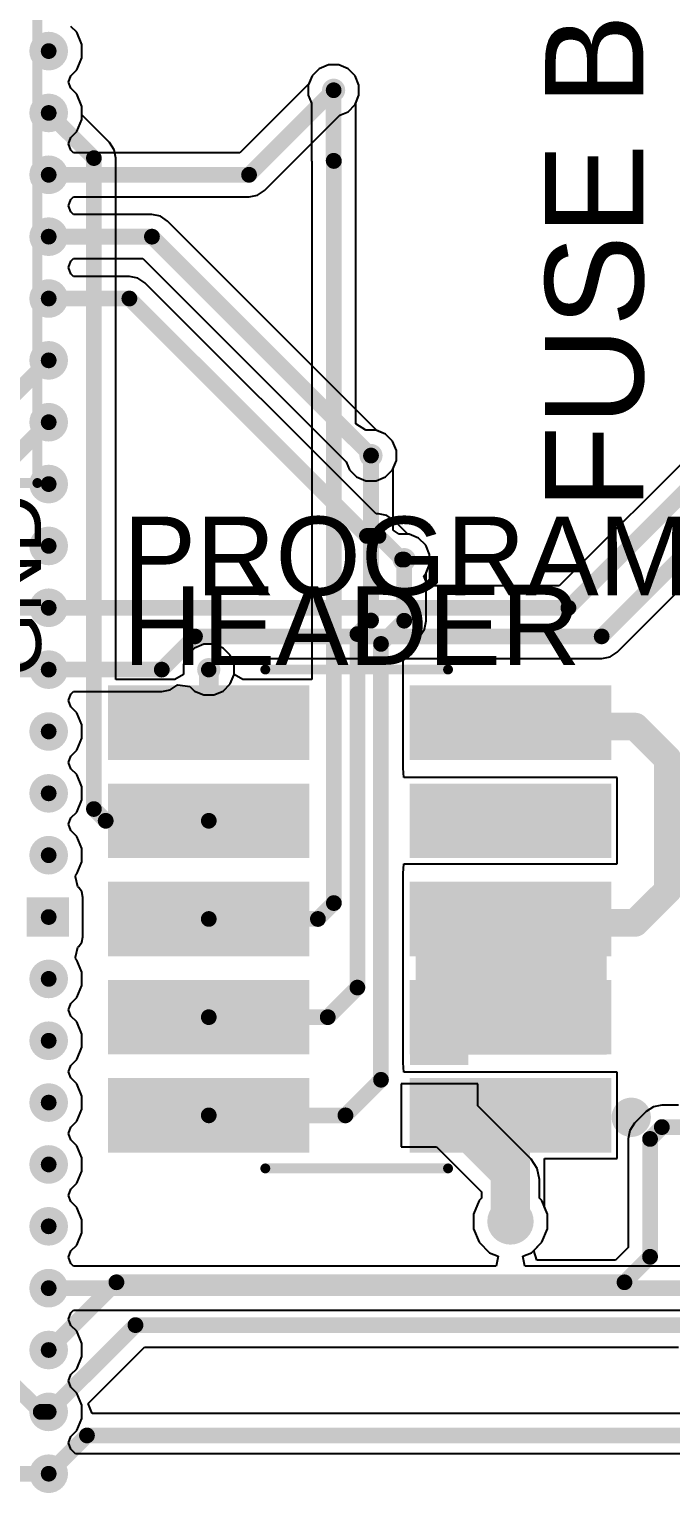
# Model space of a CAD drawing. Header units: millimetres. Extents: x -1.7 to 76.1, y -1.1 to 50.5.
# Drawn here: x 56.41 to 64.71, y 20.63 to 39.45 of the extents above; entities that cross this region are included whole.
import ezdxf

# ---------------------------------------------------------------- set-up
doc = ezdxf.new("R2010")
doc.units = ezdxf.units.MM
for name, color, linetype in [('BottomLayer', 5, 'Continuous'), ('BottomPaste', 16, 'Continuous'), ('BottomSolder', 6, 'Continuous'), ('MultiLayer', 9, 'Continuous'), ('PadHoleLayer', 156, 'Continuous'), ('TopLayer', 1, 'Continuous'), ('TopOverlay', 2, 'Continuous'), ('TopPaste', 8, 'Continuous'), ('TopSolder', 216, 'Continuous'), ('ViaHoleLayer', 16, 'Continuous')]:
    doc.layers.add(name, color=color, linetype=linetype)
doc.styles.add('Arial', font='', dxfattribs={"height": 0.2})
doc.styles.get('Arial').set_extended_font_data('Arial')

# ---------------------------------------------------------------- blocks, each defined once
blk = doc.blocks.new('C___0402_B_51')
at = {"layer": 'BottomLayer'}
for points in [[(-0.241, 0.318), (-0.241, -0.318), (-0.699, -0.318), (-0.699, 0.318)], [(0.699, 0.318), (0.699, -0.318), (0.241, -0.318), (0.241, 0.318)]]:
    blk.add_hatch(color=5, dxfattribs=at).paths.add_polyline_path(points)
at = {"layer": 'BottomPaste'}
for points in [[(-0.241, 0.318), (-0.241, -0.318), (-0.699, -0.318), (-0.699, 0.318)], [(0.699, 0.318), (0.699, -0.318), (0.241, -0.318), (0.241, 0.318)]]:
    blk.add_hatch(color=16, dxfattribs=at).paths.add_polyline_path(points)
at = {"layer": 'BottomSolder'}
for points in [[(-0.181, 0.377), (-0.181, -0.377), (-0.758, -0.377), (-0.758, 0.377)], [(0.758, 0.377), (0.758, -0.377), (0.181, -0.377), (0.181, 0.377)]]:
    blk.add_hatch(color=6, dxfattribs=at).paths.add_polyline_path(points)
blk = doc.blocks.new('20021121_00010C4LF__118')
at = {"layer": 'TopLayer'}
for points in [[(-2.92, 3.15), (-2.16, 3.15), (-2.16, 0.75), (-2.92, 0.75)], [(-1.65, 3.15), (-0.89, 3.15), (-0.89, 0.75), (-1.65, 0.75)], [(-0.38, 3.15), (0.38, 3.15), (0.38, 0.75), (-0.38, 0.75)], [(0.89, 3.15), (1.65, 3.15), (1.65, 0.75), (0.89, 0.75)], [(2.16, 3.15), (2.92, 3.15), (2.92, 0.75), (2.16, 0.75)], [(-2.92, -0.75), (-2.16, -0.75), (-2.16, -3.15), (-2.92, -3.15)], [(-1.65, -0.75), (-0.89, -0.75), (-0.89, -3.15), (-1.65, -3.15)], [(-0.38, -0.75), (0.38, -0.75), (0.38, -3.15), (-0.38, -3.15)], [(0.89, -0.75), (1.65, -0.75), (1.65, -3.15), (0.89, -3.15)], [(2.16, -0.75), (2.92, -0.75), (2.92, -3.15), (2.16, -3.15)]]:
    blk.add_hatch(color=1, dxfattribs=at).paths.add_polyline_path(points)
at = {"layer": 'TopPaste'}
for points in [[(-2.92, 3.15), (-2.16, 3.15), (-2.16, 0.75), (-2.92, 0.75)], [(-1.65, 3.15), (-0.89, 3.15), (-0.89, 0.75), (-1.65, 0.75)], [(-0.38, 3.15), (0.38, 3.15), (0.38, 0.75), (-0.38, 0.75)], [(0.89, 3.15), (1.65, 3.15), (1.65, 0.75), (0.89, 0.75)], [(2.16, 3.15), (2.92, 3.15), (2.92, 0.75), (2.16, 0.75)], [(-2.92, -0.75), (-2.16, -0.75), (-2.16, -3.15), (-2.92, -3.15)], [(-1.65, -0.75), (-0.89, -0.75), (-0.89, -3.15), (-1.65, -3.15)], [(-0.38, -0.75), (0.38, -0.75), (0.38, -3.15), (-0.38, -3.15)], [(0.89, -0.75), (1.65, -0.75), (1.65, -3.15), (0.89, -3.15)], [(2.16, -0.75), (2.92, -0.75), (2.92, -3.15), (2.16, -3.15)]]:
    blk.add_hatch(color=8, dxfattribs=at).paths.add_polyline_path(points)
at = {"layer": 'TopSolder'}
for points in [[(-3.022, 3.252), (-2.058, 3.252), (-2.058, 0.648), (-3.022, 0.648)], [(-1.752, 3.252), (-0.788, 3.252), (-0.788, 0.648), (-1.752, 0.648)], [(-0.482, 3.252), (0.482, 3.252), (0.482, 0.648), (-0.482, 0.648)], [(0.788, 3.252), (1.752, 3.252), (1.752, 0.648), (0.788, 0.648)], [(2.058, 3.252), (3.022, 3.252), (3.022, 0.648), (2.058, 0.648)], [(-3.022, -0.648), (-2.058, -0.648), (-2.058, -3.252), (-3.022, -3.252)], [(-1.752, -0.648), (-0.788, -0.648), (-0.788, -3.252), (-1.752, -3.252)], [(-0.482, -0.648), (0.482, -0.648), (0.482, -3.252), (-0.482, -3.252)], [(0.788, -0.648), (1.752, -0.648), (1.752, -3.252), (0.788, -3.252)], [(2.058, -0.648), (3.022, -0.648), (3.022, -3.252), (2.058, -3.252)]]:
    blk.add_hatch(color=216, dxfattribs=at).paths.add_polyline_path(points)
at = {"layer": 'TopOverlay', "const_width": 0.127}
for points in [[(-3.226, 1.219), (-3.226, -1.143)], [(3.226, 1.219), (3.226, -1.143)]]:
    blk.add_lwpolyline(points, dxfattribs=at)
at = {"layer": 'TopOverlay'}
for points, const_width in [([(-3.258, 1.219, 1), (-3.194, 1.219, 1)], 0.0635), ([(3.194, 1.219, 1), (3.258, 1.219, 1)], 0.0635), ([(-3.258, -1.143, 1), (-3.194, -1.143, 1)], 0.0635), ([(3.194, -1.143, 1), (3.258, -1.143, 1)], 0.0635), ([(-2.438, -3.511, 1), (-2.692, -3.511, 1)], 0.254), ([(-2.756, -3.511, 1), (-2.629, -3.511, 1)], 0.127), ([(-2.502, -3.511, 1), (-2.375, -3.511, 1)], 0.127)]:
    blk.add_lwpolyline(points, format="xyb", close=True, dxfattribs=dict(at, const_width=const_width))
blk = doc.blocks.new('HDR_2_5TH_______________1_27___P_____121')
at = {"layer": 'BottomLayer'}
blk.add_hatch(color=5, dxfattribs=at).paths.add_polyline_path([(-3.04, 1.135), (-2.04, 1.135), (-2.04, 0.135), (-3.04, 0.135)])
h = blk.add_hatch(color=5, dxfattribs=at)
edge = h.paths.add_edge_path()
edge.add_arc((-1.27, 0.635), 0.5, 0, 360)
h = blk.add_hatch(color=5, dxfattribs=at)
edge = h.paths.add_edge_path()
edge.add_arc((0, 0.635), 0.5, 0, 360)
h = blk.add_hatch(color=5, dxfattribs=at)
edge = h.paths.add_edge_path()
edge.add_arc((1.27, 0.635), 0.5, 0, 360)
h = blk.add_hatch(color=5, dxfattribs=at)
edge = h.paths.add_edge_path()
edge.add_arc((2.54, 0.635), 0.5, 0, 360)
h = blk.add_hatch(color=5, dxfattribs=at)
edge = h.paths.add_edge_path()
edge.add_arc((-2.54, -0.635), 0.5, 0, 360)
h = blk.add_hatch(color=5, dxfattribs=at)
edge = h.paths.add_edge_path()
edge.add_arc((-1.27, -0.635), 0.5, 0, 360)
h = blk.add_hatch(color=5, dxfattribs=at)
edge = h.paths.add_edge_path()
edge.add_arc((0, -0.635), 0.5, 0, 360)
h = blk.add_hatch(color=5, dxfattribs=at)
edge = h.paths.add_edge_path()
edge.add_arc((1.27, -0.635), 0.5, 0, 360)
h = blk.add_hatch(color=5, dxfattribs=at)
edge = h.paths.add_edge_path()
edge.add_arc((2.54, -0.635), 0.5, 0, 360)
at = {"layer": 'BottomSolder'}
blk.add_hatch(color=6, dxfattribs=at).paths.add_polyline_path([(-3.09, 1.185), (-1.99, 1.185), (-1.99, 0.085), (-3.09, 0.085)])
h = blk.add_hatch(color=6, dxfattribs=at)
edge = h.paths.add_edge_path()
edge.add_arc((-1.27, 0.635), 0.55, 0, 360)
h = blk.add_hatch(color=6, dxfattribs=at)
edge = h.paths.add_edge_path()
edge.add_arc((0, 0.635), 0.55, 0, 360)
h = blk.add_hatch(color=6, dxfattribs=at)
edge = h.paths.add_edge_path()
edge.add_arc((1.27, 0.635), 0.55, 0, 360)
h = blk.add_hatch(color=6, dxfattribs=at)
edge = h.paths.add_edge_path()
edge.add_arc((2.54, 0.635), 0.55, 0, 360)
h = blk.add_hatch(color=6, dxfattribs=at)
edge = h.paths.add_edge_path()
edge.add_arc((-2.54, -0.635), 0.55, 0, 360)
h = blk.add_hatch(color=6, dxfattribs=at)
edge = h.paths.add_edge_path()
edge.add_arc((-1.27, -0.635), 0.55, 0, 360)
h = blk.add_hatch(color=6, dxfattribs=at)
edge = h.paths.add_edge_path()
edge.add_arc((0, -0.635), 0.55, 0, 360)
h = blk.add_hatch(color=6, dxfattribs=at)
edge = h.paths.add_edge_path()
edge.add_arc((1.27, -0.635), 0.55, 0, 360)
h = blk.add_hatch(color=6, dxfattribs=at)
edge = h.paths.add_edge_path()
edge.add_arc((2.54, -0.635), 0.55, 0, 360)
at = {"layer": 'MultiLayer'}
blk.add_hatch(color=9, dxfattribs=at).paths.add_polyline_path([(-3.04, 1.135), (-2.04, 1.135), (-2.04, 0.135), (-3.04, 0.135)])
h = blk.add_hatch(color=9, dxfattribs=at)
edge = h.paths.add_edge_path()
edge.add_arc((-1.27, 0.635), 0.5, 0, 360)
h = blk.add_hatch(color=9, dxfattribs=at)
edge = h.paths.add_edge_path()
edge.add_arc((0, 0.635), 0.5, 0, 360)
h = blk.add_hatch(color=9, dxfattribs=at)
edge = h.paths.add_edge_path()
edge.add_arc((1.27, 0.635), 0.5, 0, 360)
h = blk.add_hatch(color=9, dxfattribs=at)
edge = h.paths.add_edge_path()
edge.add_arc((2.54, 0.635), 0.5, 0, 360)
h = blk.add_hatch(color=9, dxfattribs=at)
edge = h.paths.add_edge_path()
edge.add_arc((-2.54, -0.635), 0.5, 0, 360)
h = blk.add_hatch(color=9, dxfattribs=at)
edge = h.paths.add_edge_path()
edge.add_arc((-1.27, -0.635), 0.5, 0, 360)
h = blk.add_hatch(color=9, dxfattribs=at)
edge = h.paths.add_edge_path()
edge.add_arc((0, -0.635), 0.5, 0, 360)
h = blk.add_hatch(color=9, dxfattribs=at)
edge = h.paths.add_edge_path()
edge.add_arc((1.27, -0.635), 0.5, 0, 360)
h = blk.add_hatch(color=9, dxfattribs=at)
edge = h.paths.add_edge_path()
edge.add_arc((2.54, -0.635), 0.5, 0, 360)
at = {"layer": 'PadHoleLayer'}
h = blk.add_hatch(color=156, dxfattribs=at)
edge = h.paths.add_edge_path()
edge.add_arc((-2.54, 0.635), 0.325, 0, 360)
h = blk.add_hatch(color=156, dxfattribs=at)
edge = h.paths.add_edge_path()
edge.add_arc((-1.27, 0.635), 0.325, 0, 360)
h = blk.add_hatch(color=156, dxfattribs=at)
edge = h.paths.add_edge_path()
edge.add_arc((0, 0.635), 0.325, 0, 360)
h = blk.add_hatch(color=156, dxfattribs=at)
edge = h.paths.add_edge_path()
edge.add_arc((1.27, 0.635), 0.325, 0, 360)
h = blk.add_hatch(color=156, dxfattribs=at)
edge = h.paths.add_edge_path()
edge.add_arc((2.54, 0.635), 0.325, 0, 360)
h = blk.add_hatch(color=156, dxfattribs=at)
edge = h.paths.add_edge_path()
edge.add_arc((-2.54, -0.635), 0.325, 0, 360)
h = blk.add_hatch(color=156, dxfattribs=at)
edge = h.paths.add_edge_path()
edge.add_arc((-1.27, -0.635), 0.325, 0, 360)
h = blk.add_hatch(color=156, dxfattribs=at)
edge = h.paths.add_edge_path()
edge.add_arc((0, -0.635), 0.325, 0, 360)
h = blk.add_hatch(color=156, dxfattribs=at)
edge = h.paths.add_edge_path()
edge.add_arc((1.27, -0.635), 0.325, 0, 360)
h = blk.add_hatch(color=156, dxfattribs=at)
edge = h.paths.add_edge_path()
edge.add_arc((2.54, -0.635), 0.325, 0, 360)
at = {"layer": 'TopLayer'}
blk.add_hatch(color=1, dxfattribs=at).paths.add_polyline_path([(-3.04, 1.135), (-2.04, 1.135), (-2.04, 0.135), (-3.04, 0.135)])
h = blk.add_hatch(color=1, dxfattribs=at)
edge = h.paths.add_edge_path()
edge.add_arc((-1.27, 0.635), 0.5, 0, 360)
h = blk.add_hatch(color=1, dxfattribs=at)
edge = h.paths.add_edge_path()
edge.add_arc((0, 0.635), 0.5, 0, 360)
h = blk.add_hatch(color=1, dxfattribs=at)
edge = h.paths.add_edge_path()
edge.add_arc((1.27, 0.635), 0.5, 0, 360)
h = blk.add_hatch(color=1, dxfattribs=at)
edge = h.paths.add_edge_path()
edge.add_arc((2.54, 0.635), 0.5, 0, 360)
h = blk.add_hatch(color=1, dxfattribs=at)
edge = h.paths.add_edge_path()
edge.add_arc((-2.54, -0.635), 0.5, 0, 360)
h = blk.add_hatch(color=1, dxfattribs=at)
edge = h.paths.add_edge_path()
edge.add_arc((-1.27, -0.635), 0.5, 0, 360)
h = blk.add_hatch(color=1, dxfattribs=at)
edge = h.paths.add_edge_path()
edge.add_arc((0, -0.635), 0.5, 0, 360)
h = blk.add_hatch(color=1, dxfattribs=at)
edge = h.paths.add_edge_path()
edge.add_arc((1.27, -0.635), 0.5, 0, 360)
h = blk.add_hatch(color=1, dxfattribs=at)
edge = h.paths.add_edge_path()
edge.add_arc((2.54, -0.635), 0.5, 0, 360)
at = {"layer": 'TopSolder'}
blk.add_hatch(color=216, dxfattribs=at).paths.add_polyline_path([(-3.09, 1.185), (-1.99, 1.185), (-1.99, 0.085), (-3.09, 0.085)])
h = blk.add_hatch(color=216, dxfattribs=at)
edge = h.paths.add_edge_path()
edge.add_arc((-1.27, 0.635), 0.55, 0, 360)
h = blk.add_hatch(color=216, dxfattribs=at)
edge = h.paths.add_edge_path()
edge.add_arc((0, 0.635), 0.55, 0, 360)
h = blk.add_hatch(color=216, dxfattribs=at)
edge = h.paths.add_edge_path()
edge.add_arc((1.27, 0.635), 0.55, 0, 360)
h = blk.add_hatch(color=216, dxfattribs=at)
edge = h.paths.add_edge_path()
edge.add_arc((2.54, 0.635), 0.55, 0, 360)
h = blk.add_hatch(color=216, dxfattribs=at)
edge = h.paths.add_edge_path()
edge.add_arc((-2.54, -0.635), 0.55, 0, 360)
h = blk.add_hatch(color=216, dxfattribs=at)
edge = h.paths.add_edge_path()
edge.add_arc((-1.27, -0.635), 0.55, 0, 360)
h = blk.add_hatch(color=216, dxfattribs=at)
edge = h.paths.add_edge_path()
edge.add_arc((0, -0.635), 0.55, 0, 360)
h = blk.add_hatch(color=216, dxfattribs=at)
edge = h.paths.add_edge_path()
edge.add_arc((1.27, -0.635), 0.55, 0, 360)
h = blk.add_hatch(color=216, dxfattribs=at)
edge = h.paths.add_edge_path()
edge.add_arc((2.54, -0.635), 0.55, 0, 360)
at = {"layer": 'TopOverlay', "const_width": 0.0635}
for points in [[(-2.572, -1.27, 1), (-2.508, -1.27, 1)], [(-1.302, -1.27, 1), (-1.238, -1.27, 1)], [(-0.032, -1.27, 1), (0.032, -1.27, 1)], [(1.238, -1.27, 1), (1.302, -1.27, 1)], [(2.508, -1.27, 1), (2.572, -1.27, 1)], [(-3.207, -2.065, 1), (-3.143, -2.065, 1)], [(-3.207, -2.065, 1), (-3.143, -2.065, 1)], [(-2.572, -2.065, 1), (-2.508, -2.065, 1)], [(-1.302, -2.065, 1), (-1.238, -2.065, 1)], [(-0.032, -2.065, 1), (0.032, -2.065, 1)], [(1.238, -2.065, 1), (1.302, -2.065, 1)], [(2.508, -2.065, 1), (2.572, -2.065, 1)], [(3.143, -2.065, 1), (3.207, -2.065, 1)], [(3.143, -2.065, 1), (3.207, -2.065, 1)], [(-3.207, -4.065, 1), (-3.143, -4.065, 1)], [(-3.207, -4.065, 1), (-3.143, -4.065, 1)], [(3.143, -4.065, 1), (3.207, -4.065, 1)], [(3.143, -4.065, 1), (3.207, -4.065, 1)]]:
    blk.add_lwpolyline(points, format="xyb", close=True, dxfattribs=at)
at = {"layer": 'TopOverlay', "const_width": 0.127}
for points in [[(-2.54, -1.27), (-2.54, -2.065)], [(-1.27, -1.27), (-1.27, -2.065)], [(0, -1.27), (0, -2.065)], [(1.27, -1.27), (1.27, -2.065)], [(2.54, -1.27), (2.54, -2.065)], [(-3.175, -2.065), (-3.175, -4.065)], [(-3.175, -2.065), (3.175, -2.065)], [(3.175, -2.065), (3.175, -4.065)], [(-3.175, -4.065), (3.175, -4.065)]]:
    blk.add_lwpolyline(points, dxfattribs=at)

msp = doc.modelspace()

# ---------------------------------------------------------------- hatches: boundary and pattern name
at = {"layer": 'BottomLayer'}
h = msp.add_hatch(color=5, dxfattribs=at)
edge = h.paths.add_edge_path()
edge.add_arc((60.35, 38.659), 0.15, 0, 360)
h = msp.add_hatch(color=5, dxfattribs=at)
edge = h.paths.add_edge_path()
edge.add_arc((60.833, 33.934), 0.15, 0, 360)
h = msp.add_hatch(color=5, dxfattribs=at)
edge = h.paths.add_edge_path()
edge.add_arc((61.262, 32.588), 0.15, 0, 360)
h = msp.add_hatch(color=5, dxfattribs=at)
edge = h.paths.add_edge_path()
edge.add_arc((58.736, 31.165), 0.15, 0, 360)
msp.add_hatch(color=5, dxfattribs=at).paths.add_polyline_path([(56.381, 27.711), (56.929, 27.711), (56.929, 28.219), (56.381, 28.219)])
h = msp.add_hatch(color=5, dxfattribs=at)
edge = h.paths.add_edge_path()
edge.add_arc((61.722, 27.076), 0.3, 0, 360)
h = msp.add_hatch(color=5, dxfattribs=at)
edge = h.paths.add_edge_path()
edge.add_arc((62.636, 24.028), 0.3, 0, 360)
at = {"layer": 'BottomSolder'}
h = msp.add_hatch(color=6, dxfattribs=at)
edge = h.paths.add_edge_path()
edge.add_arc((56.667, 39.165), 0.102, 0, 360)
h = msp.add_hatch(color=6, dxfattribs=at)
edge = h.paths.add_edge_path()
edge.add_arc((56.667, 38.365), 0.102, 0, 360)
h = msp.add_hatch(color=6, dxfattribs=at)
edge = h.paths.add_edge_path()
edge.add_arc((56.667, 37.565), 0.102, 0, 360)
h = msp.add_hatch(color=6, dxfattribs=at)
edge = h.paths.add_edge_path()
edge.add_arc((56.667, 36.765), 0.102, 0, 360)
h = msp.add_hatch(color=6, dxfattribs=at)
edge = h.paths.add_edge_path()
edge.add_arc((56.667, 35.965), 0.102, 0, 360)
h = msp.add_hatch(color=6, dxfattribs=at)
edge = h.paths.add_edge_path()
edge.add_arc((56.667, 35.165), 0.102, 0, 360)
h = msp.add_hatch(color=6, dxfattribs=at)
edge = h.paths.add_edge_path()
edge.add_arc((56.667, 34.365), 0.102, 0, 360)
h = msp.add_hatch(color=6, dxfattribs=at)
edge = h.paths.add_edge_path()
edge.add_arc((56.667, 33.565), 0.102, 0, 360)
h = msp.add_hatch(color=6, dxfattribs=at)
edge = h.paths.add_edge_path()
edge.add_arc((56.667, 32.765), 0.102, 0, 360)
h = msp.add_hatch(color=6, dxfattribs=at)
edge = h.paths.add_edge_path()
edge.add_arc((56.667, 31.965), 0.102, 0, 360)
h = msp.add_hatch(color=6, dxfattribs=at)
edge = h.paths.add_edge_path()
edge.add_arc((56.667, 31.165), 0.102, 0, 360)
h = msp.add_hatch(color=6, dxfattribs=at)
edge = h.paths.add_edge_path()
edge.add_arc((56.667, 30.365), 0.102, 0, 360)
h = msp.add_hatch(color=6, dxfattribs=at)
edge = h.paths.add_edge_path()
edge.add_arc((56.667, 29.565), 0.102, 0, 360)
h = msp.add_hatch(color=6, dxfattribs=at)
edge = h.paths.add_edge_path()
edge.add_arc((56.667, 28.765), 0.102, 0, 360)
h = msp.add_hatch(color=6, dxfattribs=at)
edge = h.paths.add_edge_path()
edge.add_arc((56.667, 27.965), 0.102, 0, 360)
h = msp.add_hatch(color=6, dxfattribs=at)
edge = h.paths.add_edge_path()
edge.add_arc((56.667, 27.165), 0.102, 0, 360)
h = msp.add_hatch(color=6, dxfattribs=at)
edge = h.paths.add_edge_path()
edge.add_arc((56.667, 26.365), 0.102, 0, 360)
h = msp.add_hatch(color=6, dxfattribs=at)
edge = h.paths.add_edge_path()
edge.add_arc((56.667, 25.565), 0.102, 0, 360)
h = msp.add_hatch(color=6, dxfattribs=at)
edge = h.paths.add_edge_path()
edge.add_arc((56.667, 24.765), 0.102, 0, 360)
h = msp.add_hatch(color=6, dxfattribs=at)
edge = h.paths.add_edge_path()
edge.add_arc((56.667, 23.965), 0.102, 0, 360)
h = msp.add_hatch(color=6, dxfattribs=at)
edge = h.paths.add_edge_path()
edge.add_arc((56.667, 23.165), 0.102, 0, 360)
h = msp.add_hatch(color=6, dxfattribs=at)
edge = h.paths.add_edge_path()
edge.add_arc((56.667, 22.365), 0.102, 0, 360)
h = msp.add_hatch(color=6, dxfattribs=at)
edge = h.paths.add_edge_path()
edge.add_arc((56.667, 21.565), 0.102, 0, 360)
h = msp.add_hatch(color=6, dxfattribs=at)
edge = h.paths.add_edge_path()
edge.add_arc((56.667, 20.765), 0.102, 0, 360)
at = {"layer": 'PadHoleLayer'}
h = msp.add_hatch(color=156, dxfattribs=at)
edge = h.paths.add_edge_path()
edge.add_arc((56.667, 39.165), 0.25, 0, 360)
h = msp.add_hatch(color=156, dxfattribs=at)
edge = h.paths.add_edge_path()
edge.add_arc((56.667, 38.365), 0.25, 0, 360)
h = msp.add_hatch(color=156, dxfattribs=at)
edge = h.paths.add_edge_path()
edge.add_arc((56.667, 37.565), 0.25, 0, 360)
h = msp.add_hatch(color=156, dxfattribs=at)
edge = h.paths.add_edge_path()
edge.add_arc((56.667, 36.765), 0.25, 0, 360)
h = msp.add_hatch(color=156, dxfattribs=at)
edge = h.paths.add_edge_path()
edge.add_arc((56.667, 35.965), 0.25, 0, 360)
h = msp.add_hatch(color=156, dxfattribs=at)
edge = h.paths.add_edge_path()
edge.add_arc((56.667, 35.165), 0.25, 0, 360)
h = msp.add_hatch(color=156, dxfattribs=at)
edge = h.paths.add_edge_path()
edge.add_arc((56.667, 34.365), 0.25, 0, 360)
h = msp.add_hatch(color=156, dxfattribs=at)
edge = h.paths.add_edge_path()
edge.add_arc((56.667, 33.565), 0.25, 0, 360)
h = msp.add_hatch(color=156, dxfattribs=at)
edge = h.paths.add_edge_path()
edge.add_arc((56.667, 32.765), 0.25, 0, 360)
h = msp.add_hatch(color=156, dxfattribs=at)
edge = h.paths.add_edge_path()
edge.add_arc((56.667, 31.965), 0.25, 0, 360)
h = msp.add_hatch(color=156, dxfattribs=at)
edge = h.paths.add_edge_path()
edge.add_arc((56.667, 31.165), 0.25, 0, 360)
h = msp.add_hatch(color=156, dxfattribs=at)
edge = h.paths.add_edge_path()
edge.add_arc((56.667, 30.365), 0.25, 0, 360)
h = msp.add_hatch(color=156, dxfattribs=at)
edge = h.paths.add_edge_path()
edge.add_arc((56.667, 29.565), 0.25, 0, 360)
h = msp.add_hatch(color=156, dxfattribs=at)
edge = h.paths.add_edge_path()
edge.add_arc((56.667, 28.765), 0.25, 0, 360)
h = msp.add_hatch(color=156, dxfattribs=at)
edge = h.paths.add_edge_path()
edge.add_arc((56.667, 27.965), 0.25, 0, 360)
h = msp.add_hatch(color=156, dxfattribs=at)
edge = h.paths.add_edge_path()
edge.add_arc((56.667, 27.165), 0.25, 0, 360)
h = msp.add_hatch(color=156, dxfattribs=at)
edge = h.paths.add_edge_path()
edge.add_arc((56.667, 26.365), 0.25, 0, 360)
h = msp.add_hatch(color=156, dxfattribs=at)
edge = h.paths.add_edge_path()
edge.add_arc((56.667, 25.565), 0.25, 0, 360)
h = msp.add_hatch(color=156, dxfattribs=at)
edge = h.paths.add_edge_path()
edge.add_arc((56.667, 24.765), 0.25, 0, 360)
h = msp.add_hatch(color=156, dxfattribs=at)
edge = h.paths.add_edge_path()
edge.add_arc((56.667, 23.965), 0.25, 0, 360)
h = msp.add_hatch(color=156, dxfattribs=at)
edge = h.paths.add_edge_path()
edge.add_arc((56.667, 23.165), 0.25, 0, 360)
h = msp.add_hatch(color=156, dxfattribs=at)
edge = h.paths.add_edge_path()
edge.add_arc((56.667, 22.365), 0.25, 0, 360)
h = msp.add_hatch(color=156, dxfattribs=at)
edge = h.paths.add_edge_path()
edge.add_arc((56.667, 21.565), 0.25, 0, 360)
h = msp.add_hatch(color=156, dxfattribs=at)
edge = h.paths.add_edge_path()
edge.add_arc((56.667, 20.765), 0.25, 0, 360)
at = {"layer": 'TopLayer'}
h = msp.add_hatch(color=1, dxfattribs=at)
edge = h.paths.add_edge_path()
edge.add_arc((60.35, 38.659), 0.15, 0, 360)
h = msp.add_hatch(color=1, dxfattribs=at)
edge = h.paths.add_edge_path()
edge.add_arc((60.833, 33.934), 0.15, 0, 360)
h = msp.add_hatch(color=1, dxfattribs=at)
edge = h.paths.add_edge_path()
edge.add_arc((61.262, 32.588), 0.15, 0, 360)
h = msp.add_hatch(color=1, dxfattribs=at)
edge = h.paths.add_edge_path()
edge.add_arc((58.736, 31.165), 0.15, 0, 360)
msp.add_hatch(color=1, dxfattribs=at).paths.add_polyline_path([(61.409, 26.187), (63.881, 26.187), (63.881, 28.346), (61.409, 28.346)])
h = msp.add_hatch(color=1, dxfattribs=at)
edge = h.paths.add_edge_path()
edge.add_arc((61.722, 27.076), 0.3, 0, 360)
h = msp.add_hatch(color=1, dxfattribs=at)
edge = h.paths.add_edge_path()
edge.add_arc((62.636, 24.028), 0.3, 0, 360)
at = {"layer": 'TopSolder'}
h = msp.add_hatch(color=216, dxfattribs=at)
edge = h.paths.add_edge_path()
edge.add_arc((56.667, 39.165), 0.102, 0, 360)
h = msp.add_hatch(color=216, dxfattribs=at)
edge = h.paths.add_edge_path()
edge.add_arc((56.667, 38.365), 0.102, 0, 360)
h = msp.add_hatch(color=216, dxfattribs=at)
edge = h.paths.add_edge_path()
edge.add_arc((56.667, 37.565), 0.102, 0, 360)
h = msp.add_hatch(color=216, dxfattribs=at)
edge = h.paths.add_edge_path()
edge.add_arc((56.667, 36.765), 0.102, 0, 360)
h = msp.add_hatch(color=216, dxfattribs=at)
edge = h.paths.add_edge_path()
edge.add_arc((56.667, 35.965), 0.102, 0, 360)
h = msp.add_hatch(color=216, dxfattribs=at)
edge = h.paths.add_edge_path()
edge.add_arc((56.667, 35.165), 0.102, 0, 360)
h = msp.add_hatch(color=216, dxfattribs=at)
edge = h.paths.add_edge_path()
edge.add_arc((56.667, 34.365), 0.102, 0, 360)
h = msp.add_hatch(color=216, dxfattribs=at)
edge = h.paths.add_edge_path()
edge.add_arc((56.667, 33.565), 0.102, 0, 360)
h = msp.add_hatch(color=216, dxfattribs=at)
edge = h.paths.add_edge_path()
edge.add_arc((56.667, 32.765), 0.102, 0, 360)
h = msp.add_hatch(color=216, dxfattribs=at)
edge = h.paths.add_edge_path()
edge.add_arc((56.667, 31.965), 0.102, 0, 360)
h = msp.add_hatch(color=216, dxfattribs=at)
edge = h.paths.add_edge_path()
edge.add_arc((56.667, 31.165), 0.102, 0, 360)
h = msp.add_hatch(color=216, dxfattribs=at)
edge = h.paths.add_edge_path()
edge.add_arc((56.667, 30.365), 0.102, 0, 360)
h = msp.add_hatch(color=216, dxfattribs=at)
edge = h.paths.add_edge_path()
edge.add_arc((56.667, 29.565), 0.102, 0, 360)
h = msp.add_hatch(color=216, dxfattribs=at)
edge = h.paths.add_edge_path()
edge.add_arc((56.667, 28.765), 0.102, 0, 360)
h = msp.add_hatch(color=216, dxfattribs=at)
edge = h.paths.add_edge_path()
edge.add_arc((56.667, 27.965), 0.102, 0, 360)
h = msp.add_hatch(color=216, dxfattribs=at)
edge = h.paths.add_edge_path()
edge.add_arc((56.667, 27.165), 0.102, 0, 360)
h = msp.add_hatch(color=216, dxfattribs=at)
edge = h.paths.add_edge_path()
edge.add_arc((56.667, 26.365), 0.102, 0, 360)
h = msp.add_hatch(color=216, dxfattribs=at)
edge = h.paths.add_edge_path()
edge.add_arc((56.667, 25.565), 0.102, 0, 360)
h = msp.add_hatch(color=216, dxfattribs=at)
edge = h.paths.add_edge_path()
edge.add_arc((56.667, 24.765), 0.102, 0, 360)
h = msp.add_hatch(color=216, dxfattribs=at)
edge = h.paths.add_edge_path()
edge.add_arc((56.667, 23.965), 0.102, 0, 360)
h = msp.add_hatch(color=216, dxfattribs=at)
edge = h.paths.add_edge_path()
edge.add_arc((56.667, 23.165), 0.102, 0, 360)
h = msp.add_hatch(color=216, dxfattribs=at)
edge = h.paths.add_edge_path()
edge.add_arc((56.667, 22.365), 0.102, 0, 360)
h = msp.add_hatch(color=216, dxfattribs=at)
edge = h.paths.add_edge_path()
edge.add_arc((56.667, 21.565), 0.102, 0, 360)
h = msp.add_hatch(color=216, dxfattribs=at)
edge = h.paths.add_edge_path()
edge.add_arc((56.667, 20.765), 0.102, 0, 360)
at = {"layer": 'ViaHoleLayer'}
h = msp.add_hatch(color=16, dxfattribs=at)
edge = h.paths.add_edge_path()
edge.add_arc((60.35, 38.659), 0.1, 0, 360)
h = msp.add_hatch(color=16, dxfattribs=at)
edge = h.paths.add_edge_path()
edge.add_arc((60.833, 33.934), 0.1, 0, 360)
h = msp.add_hatch(color=16, dxfattribs=at)
edge = h.paths.add_edge_path()
edge.add_arc((61.262, 32.588), 0.1, 0, 360)
h = msp.add_hatch(color=16, dxfattribs=at)
edge = h.paths.add_edge_path()
edge.add_arc((58.736, 31.165), 0.1, 0, 360)
h = msp.add_hatch(color=16, dxfattribs=at)
edge = h.paths.add_edge_path()
edge.add_arc((61.722, 27.076), 0.15, 0, 360)
h = msp.add_hatch(color=16, dxfattribs=at)
edge = h.paths.add_edge_path()
edge.add_arc((62.636, 24.028), 0.15, 0, 360)

# ---------------------------------------------------------------- linework, layer by layer
at = {"layer": 'BottomLayer'}
for p, q in [((57.03, 39.408), (56.954, 39.484)), ((57.095, 39.25), (57.03, 39.408)), ((57.095, 39.08), (57.095, 39.25)), ((57.03, 38.923), (57.095, 39.08)), ((60.285, 38.987), (60.165, 38.937)), ((60.416, 38.987), (60.285, 38.987)), ((60.536, 38.937), (60.416, 38.987)), ((56.924, 38.765), (56.954, 38.847)), ((56.954, 38.684), (56.924, 38.765)), ((56.954, 38.847), (57.03, 38.923)), ((60.073, 38.844), (60.03, 38.741)), ((60.165, 38.937), (60.073, 38.844)), ((60.628, 38.844), (60.536, 38.937)), ((60.678, 38.724), (60.628, 38.844)), ((57.03, 38.608), (56.954, 38.684)), ((57.095, 38.45), (57.03, 38.608)), ((60.03, 38.741), (59.139, 37.85)), ((60.628, 38.473), (60.678, 38.594)), ((60.678, 38.594), (60.678, 38.724)), ((57.095, 38.28), (57.095, 38.45)), ((60.536, 38.381), (60.628, 38.473)), ((57.03, 38.123), (57.095, 38.28)), ((59.458, 37.364), (60.432, 38.338)), ((60.432, 38.338), (60.536, 38.381)), ((56.924, 37.965), (56.954, 38.047)), ((56.954, 38.047), (57.03, 38.123)), ((56.954, 37.884), (56.924, 37.965)), ((56.988, 37.85), (56.954, 37.884)), ((59.139, 37.85), (56.988, 37.85)), ((56.954, 37.247), (56.988, 37.281)), ((56.988, 37.281), (59.257, 37.281)), ((59.257, 37.281), (59.366, 37.302)), ((59.257, 37.281), (59.257, 37.281)), ((59.366, 37.302), (59.458, 37.364)), ((56.924, 37.165), (56.954, 37.247)), ((56.954, 37.084), (56.924, 37.165)), ((56.988, 37.05), (56.954, 37.084)), ((58.002, 37.05), (56.988, 37.05)), ((58.111, 37.029), (58.002, 37.05)), ((58.002, 37.05), (58.002, 37.05)), ((58.203, 36.967), (58.111, 37.029)), ((60.915, 34.255), (58.203, 36.967)), ((56.924, 36.365), (56.954, 36.447)), ((56.954, 36.284), (56.924, 36.365)), ((56.954, 36.447), (56.988, 36.481)), ((56.988, 36.481), (57.884, 36.481)), ((57.884, 36.481), (60.512, 33.852)), ((56.988, 36.25), (56.954, 36.284)), ((57.71, 36.25), (56.988, 36.25)), ((57.819, 36.229), (57.71, 36.25)), ((57.71, 36.25), (57.71, 36.25)), ((57.911, 36.167), (57.819, 36.229)), ((60.899, 33.179), (57.911, 36.167)), ((66.808, 35.791), (63.267, 32.25)), ((64.016, 31.393), (67.553, 34.93)), ((61.019, 34.212), (60.915, 34.255)), ((61.111, 34.12), (61.019, 34.212)), ((61.161, 34), (61.111, 34.12)), ((61.161, 33.869), (61.161, 34)), ((60.512, 33.852), (60.555, 33.749)), ((60.555, 33.749), (60.647, 33.657)), ((61.019, 33.657), (61.111, 33.749)), ((61.111, 33.749), (61.161, 33.869)), ((60.647, 33.657), (60.768, 33.607)), ((60.768, 33.607), (60.898, 33.607)), ((60.898, 33.607), (61.019, 33.657)), ((60.93, 33.179), (60.899, 33.179)), ((61.039, 33.157), (60.93, 33.179)), ((60.93, 33.179), (60.93, 33.179)), ((61.132, 33.095), (61.039, 33.157)), ((61.311, 32.916), (61.132, 33.095)), ((61.328, 32.916), (61.311, 32.916)), ((61.448, 32.866), (61.328, 32.916)), ((61.54, 32.774), (61.448, 32.866)), ((61.59, 32.653), (61.54, 32.774)), ((61.59, 32.523), (61.59, 32.653)), ((61.515, 32.377), (61.54, 32.403)), ((61.568, 32.25), (61.515, 32.377)), ((61.54, 32.403), (61.59, 32.523)), ((63.267, 32.25), (61.568, 32.25)), ((59.064, 31.231), (59.117, 31.31)), ((59.117, 31.31), (63.815, 31.31)), ((63.815, 31.31), (63.924, 31.332)), ((63.815, 31.31), (63.815, 31.31)), ((63.924, 31.332), (64.016, 31.393)), ((59.014, 30.98), (59.064, 31.1)), ((59.064, 31.1), (59.064, 31.231)), ((56.954, 30.847), (56.988, 30.881)), ((56.988, 30.881), (58.129, 30.881)), ((58.129, 30.881), (58.238, 30.902)), ((58.129, 30.881), (58.129, 30.881)), ((58.238, 30.902), (58.328, 30.962)), ((58.328, 30.962), (58.338, 30.969)), ((58.338, 30.969), (58.492, 30.946)), ((58.492, 30.946), (58.551, 30.888)), ((58.551, 30.888), (58.671, 30.838)), ((58.802, 30.838), (58.922, 30.888)), ((58.922, 30.888), (59.014, 30.98)), ((56.924, 30.765), (56.954, 30.847)), ((56.954, 30.684), (56.924, 30.765)), ((57.03, 30.608), (56.954, 30.684)), ((58.671, 30.838), (58.802, 30.838)), ((57.095, 30.45), (57.03, 30.608)), ((57.095, 30.28), (57.095, 30.45)), ((56.954, 30.047), (57.03, 30.123)), ((57.03, 30.123), (57.095, 30.28)), ((56.924, 29.965), (56.954, 30.047)), ((56.954, 29.884), (56.924, 29.965)), ((57.03, 29.808), (56.954, 29.884)), ((57.095, 29.65), (57.03, 29.808)), ((57.095, 29.48), (57.095, 29.65)), ((57.03, 29.323), (57.095, 29.48)), ((56.924, 29.165), (56.954, 29.247)), ((56.954, 29.084), (56.924, 29.165)), ((56.954, 29.247), (57.03, 29.323)), ((57.03, 29.008), (56.954, 29.084)), ((57.095, 28.85), (57.03, 29.008)), ((57.095, 28.68), (57.095, 28.85)), ((57.03, 28.523), (57.095, 28.68)), ((57.015, 28.486), (57.019, 28.512)), ((57.043, 28.357), (57.015, 28.486)), ((57.019, 28.512), (57.03, 28.523)), ((57.057, 28.348), (57.043, 28.357)), ((57.096, 28.289), (57.057, 28.348)), ((57.11, 28.219), (57.096, 28.289)), ((57.11, 27.711), (57.11, 28.219)), ((57.096, 27.642), (57.11, 27.711)), ((57.015, 27.444), (57.043, 27.574)), ((57.043, 27.574), (57.057, 27.583)), ((57.057, 27.583), (57.096, 27.642)), ((57.019, 27.419), (57.015, 27.444)), ((57.03, 27.408), (57.019, 27.419)), ((57.095, 27.25), (57.03, 27.408)), ((57.095, 27.08), (57.095, 27.25)), ((56.954, 26.847), (57.03, 26.923)), ((57.03, 26.923), (57.095, 27.08)), ((56.924, 26.765), (56.954, 26.847)), ((56.954, 26.684), (56.924, 26.765)), ((57.03, 26.608), (56.954, 26.684)), ((57.095, 26.45), (57.03, 26.608)), ((57.095, 26.28), (57.095, 26.45)), ((57.03, 26.123), (57.095, 26.28)), ((56.924, 25.965), (56.954, 26.047)), ((56.954, 26.047), (57.03, 26.123)), ((56.954, 25.884), (56.924, 25.965)), ((57.03, 25.808), (56.954, 25.884)), ((57.095, 25.65), (57.03, 25.808)), ((62.212, 25.806), (61.221, 25.806)), ((61.221, 25.806), (61.221, 24.994)), ((62.212, 25.525), (62.212, 25.806)), ((57.095, 25.48), (57.095, 25.65)), ((57.03, 25.323), (57.095, 25.48)), ((62.902, 24.834), (62.212, 25.525)), ((56.924, 25.165), (56.954, 25.247)), ((56.954, 25.247), (57.03, 25.323)), ((56.954, 25.084), (56.924, 25.165)), ((57.03, 25.008), (56.954, 25.084)), ((57.095, 24.85), (57.03, 25.008)), ((57.095, 24.68), (57.095, 24.85)), ((61.221, 24.994), (61.68, 24.994)), ((61.68, 24.994), (62.261, 24.413)), ((57.03, 24.523), (57.095, 24.68)), ((62.983, 24.712), (62.902, 24.834)), ((63.012, 24.569), (62.983, 24.712)), ((56.954, 24.447), (57.03, 24.523)), ((63.012, 24.329), (63.012, 24.569)), ((56.924, 24.365), (56.954, 24.447)), ((56.954, 24.284), (56.924, 24.365)), ((57.03, 24.208), (56.954, 24.284)), ((62.231, 24.299), (62.159, 24.123)), ((62.261, 24.329), (62.231, 24.299)), ((62.261, 24.413), (62.261, 24.329)), ((63.041, 24.299), (63.012, 24.329)), ((63.114, 24.123), (63.041, 24.299)), ((57.095, 24.05), (57.03, 24.208)), ((62.159, 24.123), (62.159, 23.933)), ((63.114, 23.933), (63.114, 24.123)), ((57.095, 23.88), (57.095, 24.05)), ((62.159, 23.933), (62.231, 23.758)), ((63.041, 23.758), (63.114, 23.933)), ((56.954, 23.647), (57.03, 23.723)), ((57.03, 23.723), (57.095, 23.88)), ((62.231, 23.758), (62.366, 23.623)), ((62.907, 23.623), (63.041, 23.758)), ((56.924, 23.565), (56.954, 23.647)), ((56.954, 23.484), (56.924, 23.565)), ((62.366, 23.623), (62.477, 23.577)), ((62.477, 23.577), (62.452, 23.45)), ((62.796, 23.577), (62.907, 23.623)), ((62.821, 23.45), (62.796, 23.577)), ((56.988, 23.45), (56.954, 23.484)), ((62.452, 23.45), (56.988, 23.45)), ((71.231, 23.45), (62.821, 23.45)), ((56.924, 22.765), (56.954, 22.847)), ((56.954, 22.847), (56.988, 22.881)), ((56.988, 22.881), (71.349, 22.881)), ((56.954, 22.684), (56.924, 22.765)), ((57.03, 22.608), (56.954, 22.684)), ((57.095, 22.45), (57.03, 22.608)), ((57.095, 22.28), (57.095, 22.45)), ((57.03, 22.123), (57.095, 22.28)), ((56.924, 21.965), (56.954, 22.047)), ((56.954, 22.047), (57.03, 22.123)), ((56.954, 21.884), (56.924, 21.965)), ((57.03, 21.808), (56.954, 21.884)), ((57.095, 21.65), (57.03, 21.808)), ((57.095, 21.48), (57.095, 21.65)), ((57.03, 21.323), (57.095, 21.48)), ((56.954, 21.247), (57.03, 21.323)), ((56.924, 21.165), (56.954, 21.247)), ((56.954, 21.084), (56.924, 21.165)), ((57.013, 21.024), (56.954, 21.084)), ((76.017, 21.024), (57.013, 21.024))]:
    msp.add_line(p, q, dxfattribs=at)
for points, const_width in [([(59.257, 37.565), (60.35, 38.659)], 0.203), ([(56.667, 37.565), (59.257, 37.565)], 0.203), ([(56.667, 36.765), (58.002, 36.765)], 0.203), ([(58.002, 36.765), (60.833, 33.934)], 0.203), ([(56.667, 35.965), (57.71, 35.965)], 0.203), ([(57.71, 35.965), (60.781, 32.894)], 0.203), ([(63.385, 31.965), (67.048, 35.628)], 0.203), ([(63.815, 31.595), (67.627, 35.408)], 0.203), ([(55.601, 34.099), (56.667, 35.165)], 0.203), ([(55.905, 33.603), (56.667, 34.365)], 0.203), ([(60.781, 32.894), (60.93, 32.894)], 0.203), ([(60.93, 32.894), (61.236, 32.588)], 0.203), ([(61.236, 32.588), (61.262, 32.588)], 0.203), ([(55.893, 31.965), (56.667, 31.965)], 0.203), ([(56.667, 31.965), (63.385, 31.965)], 0.203), ([(58.129, 31.165), (58.559, 31.595)], 0.203), ([(58.559, 31.595), (63.815, 31.595)], 0.203), ([(55.524, 31.165), (58.129, 31.165)], 0.203), ([(61.805, 25.4), (62.636, 24.569)], 0.381), ([(61.716, 25.4), (61.805, 25.4)], 0.254), ([(62.636, 24.028), (62.636, 24.569)], 0.381), ([(56.667, 23.165), (71.349, 23.165)], 0.203), ([(55.397, 22.733), (56.565, 21.565)], 0.203), ([(56.565, 21.565), (56.667, 21.565)], 0.203), ([(54.927, 20.765), (56.667, 20.765)], 0.203)]:
    msp.add_lwpolyline(points, dxfattribs=dict(at, const_width=const_width))
for points, const_width in [([(60.3, 38.659, 1), (60.401, 38.659, 1)], 0.102), ([(56.617, 37.565, 1), (56.718, 37.565, 1)], 0.102), ([(59.206, 37.565, 1), (59.308, 37.565, 1)], 0.102), ([(59.206, 37.565, 1), (59.308, 37.565, 1)], 0.102), ([(56.617, 36.765, 1), (56.718, 36.765, 1)], 0.102), ([(57.951, 36.765, 1), (58.053, 36.765, 1)], 0.102), ([(57.951, 36.765, 1), (58.053, 36.765, 1)], 0.102), ([(56.617, 35.965, 1), (56.718, 35.965, 1)], 0.102), ([(57.659, 35.965, 1), (57.761, 35.965, 1)], 0.102), ([(57.659, 35.965, 1), (57.761, 35.965, 1)], 0.102), ([(56.617, 35.165, 1), (56.718, 35.165, 1)], 0.102), ([(56.617, 34.365, 1), (56.718, 34.365, 1)], 0.102), ([(60.782, 33.934, 1), (60.884, 33.934, 1)], 0.102), ([(60.73, 32.894, 1), (60.832, 32.894, 1)], 0.102), ([(60.73, 32.894, 1), (60.832, 32.894, 1)], 0.102), ([(60.88, 32.894, 1), (60.981, 32.894, 1)], 0.102), ([(60.88, 32.894, 1), (60.981, 32.894, 1)], 0.102), ([(61.185, 32.588, 1), (61.287, 32.588, 1)], 0.102), ([(61.185, 32.588, 1), (61.287, 32.588, 1)], 0.102), ([(61.212, 32.588, 1), (61.313, 32.588, 1)], 0.102), ([(56.617, 31.965, 1), (56.718, 31.965, 1)], 0.102), ([(56.617, 31.965, 1), (56.718, 31.965, 1)], 0.102), ([(63.334, 31.965, 1), (63.436, 31.965, 1)], 0.102), ([(63.334, 31.965, 1), (63.436, 31.965, 1)], 0.102), ([(58.508, 31.595, 1), (58.609, 31.595, 1)], 0.102), ([(58.508, 31.595, 1), (58.609, 31.595, 1)], 0.102), ([(63.764, 31.595, 1), (63.865, 31.595, 1)], 0.102), ([(63.764, 31.595, 1), (63.865, 31.595, 1)], 0.102), ([(58.078, 31.165, 1), (58.18, 31.165, 1)], 0.102), ([(58.078, 31.165, 1), (58.18, 31.165, 1)], 0.102), ([(61.71, 25.4, 1), (61.9, 25.4, 1)], 0.191), ([(61.653, 25.4, 1), (61.78, 25.4, 1)], 0.127), ([(61.742, 25.4, 1), (61.869, 25.4, 1)], 0.127), ([(62.541, 24.569, 1), (62.732, 24.569, 1)], 0.191), ([(62.541, 24.569, 1), (62.732, 24.569, 1)], 0.191), ([(62.541, 24.028, 1), (62.732, 24.028, 1)], 0.191), ([(56.617, 23.165, 1), (56.718, 23.165, 1)], 0.102), ([(56.514, 21.565, 1), (56.616, 21.565, 1)], 0.102), ([(56.514, 21.565, 1), (56.616, 21.565, 1)], 0.102), ([(56.617, 21.565, 1), (56.718, 21.565, 1)], 0.102), ([(56.617, 20.765, 1), (56.718, 20.765, 1)], 0.102)]:
    msp.add_lwpolyline(points, format="xyb", close=True, dxfattribs=dict(at, const_width=const_width))
at = {"layer": 'TopLayer'}
for p, q in [((57.03, 39.408), (56.954, 39.484)), ((57.095, 39.25), (57.03, 39.408)), ((57.095, 39.08), (57.095, 39.25)), ((57.03, 38.923), (57.095, 39.08)), ((60.285, 38.987), (60.165, 38.937)), ((60.416, 38.987), (60.285, 38.987)), ((60.536, 38.937), (60.416, 38.987)), ((56.924, 38.765), (56.954, 38.847)), ((56.954, 38.684), (56.924, 38.765)), ((56.954, 38.847), (57.03, 38.923)), ((60.073, 38.844), (60.023, 38.724)), ((60.165, 38.937), (60.073, 38.844)), ((60.628, 38.844), (60.536, 38.937)), ((60.678, 38.724), (60.628, 38.844)), ((57.03, 38.608), (56.954, 38.684)), ((57.095, 38.45), (57.03, 38.608)), ((60.023, 38.724), (60.023, 38.594)), ((60.023, 38.594), (60.066, 38.49)), ((60.635, 38.49), (60.678, 38.594)), ((60.678, 38.594), (60.678, 38.724)), ((57.095, 38.34), (57.095, 38.45)), ((60.066, 38.49), (60.066, 37.747)), ((60.635, 37.756), (60.635, 38.49)), ((57.453, 37.983), (57.095, 38.34)), ((57.515, 37.89), (57.453, 37.983)), ((57.453, 37.983), (57.453, 37.983)), ((57.536, 37.781), (57.515, 37.89)), ((57.536, 31.038), (57.536, 37.781)), ((57.536, 37.781), (57.536, 37.781)), ((60.066, 37.747), (60.066, 37.747)), ((60.066, 37.747), (60.068, 37.735)), ((60.068, 37.735), (60.068, 31.038)), ((60.638, 37.744), (60.635, 37.756)), ((60.638, 34.346), (60.638, 37.744)), ((60.765, 34.261), (60.638, 34.346)), ((60.768, 34.262), (60.765, 34.261)), ((60.898, 34.262), (60.768, 34.262)), ((61.019, 34.212), (60.898, 34.262)), ((61.111, 34.12), (61.019, 34.212)), ((61.161, 34), (61.111, 34.12)), ((61.161, 33.869), (61.161, 34)), ((61.118, 33.766), (61.161, 33.869)), ((61.118, 32.969), (61.118, 33.766)), ((61.197, 32.916), (61.118, 32.969)), ((61.328, 32.916), (61.197, 32.916)), ((61.448, 32.866), (61.328, 32.916)), ((61.54, 32.774), (61.448, 32.866)), ((61.59, 32.653), (61.54, 32.774)), ((61.59, 32.523), (61.59, 32.653)), ((61.547, 32.419), (61.59, 32.523)), ((61.547, 31.798), (61.547, 32.419)), ((61.464, 31.597), (61.526, 31.689)), ((61.526, 31.689), (61.547, 31.798)), ((61.547, 31.798), (61.547, 31.798)), ((58.551, 31.443), (58.459, 31.351)), ((58.671, 31.493), (58.551, 31.443)), ((58.802, 31.493), (58.671, 31.493)), ((58.922, 31.443), (58.802, 31.493)), ((59.014, 31.351), (58.922, 31.443)), ((61.247, 31.38), (61.464, 31.597)), ((61.464, 31.597), (61.464, 31.597)), ((58.459, 31.351), (58.409, 31.231)), ((59.064, 31.231), (59.014, 31.351)), ((61.247, 29.89), (61.247, 31.38)), ((58.409, 31.1), (58.297, 31.038)), ((58.409, 31.231), (58.409, 31.1)), ((59.064, 31.1), (59.064, 31.231)), ((59.176, 31.038), (59.064, 31.1)), ((58.297, 31.038), (57.536, 31.038)), ((60.068, 31.038), (59.176, 31.038)), ((61.259, 29.768), (61.247, 29.89)), ((61.374, 29.768), (61.259, 29.768)), ((64.014, 29.768), (61.374, 29.768)), ((64.014, 28.652), (64.014, 29.768)), ((61.247, 28.53), (61.259, 28.652)), ((61.259, 28.652), (61.374, 28.652)), ((61.374, 28.652), (64.014, 28.652)), ((61.247, 26.08), (61.247, 28.53)), ((61.259, 25.958), (61.247, 26.08)), ((61.374, 25.958), (61.259, 25.958)), ((64.014, 25.958), (61.374, 25.958)), ((64.014, 24.842), (64.014, 25.958)), ((64.391, 25.449), (64.238, 25.297)), ((64.483, 25.511), (64.391, 25.449)), ((64.391, 25.449), (64.391, 25.449)), ((64.592, 25.532), (64.483, 25.511)), ((64.808, 25.532), (64.592, 25.532)), ((64.592, 25.532), (64.592, 25.532)), ((64.238, 25.297), (64.177, 25.204)), ((64.177, 25.204), (64.155, 25.095)), ((64.155, 25.095), (64.155, 25.095)), ((64.155, 25.095), (64.155, 23.689)), ((63.077, 24.214), (63.077, 24.842)), ((63.077, 24.842), (64.014, 24.842)), ((63.114, 24.123), (63.077, 24.214)), ((63.114, 23.933), (63.114, 24.123)), ((63.041, 23.758), (63.114, 23.933)), ((62.937, 23.653), (63.041, 23.758)), ((62.978, 23.526), (62.937, 23.653)), ((63.992, 23.526), (62.978, 23.526)), ((64.155, 23.689), (63.992, 23.526)), ((57.177, 21.672), (57.907, 22.402)), ((57.907, 22.402), (64.808, 22.402)), ((57.229, 21.545), (57.177, 21.672)), ((70.85, 21.545), (57.229, 21.545))]:
    msp.add_line(p, q, dxfattribs=at)
for points, const_width in [([(60.35, 37.747), (60.35, 38.659)], 0.203), ([(56.667, 38.365), (57.252, 37.781)], 0.203), ([(57.252, 29.362), (57.252, 37.781)], 0.203), ([(60.35, 37.747), (60.353, 37.744)], 0.203), ([(60.353, 28.146), (60.353, 37.744)], 0.203), ([(60.833, 31.8), (60.833, 33.934)], 0.203), ([(61.262, 31.798), (61.262, 32.588)], 0.203), ([(60.658, 31.625), (60.833, 31.8)], 0.203), ([(60.962, 31.498), (61.262, 31.798)], 0.203), ([(60.658, 27.053), (60.658, 31.625)], 0.203), ([(60.962, 25.86), (60.962, 31.498)], 0.203), ([(58.736, 30.48), (58.736, 31.165)], 0.254), ([(62.408, 30.429), (64.248, 30.429)], 0.356), ([(64.248, 30.429), (64.668, 30.009)], 0.356), ([(64.668, 28.309), (64.668, 30.009)], 0.356), ([(57.252, 29.362), (57.404, 29.21)], 0.203), ([(57.404, 29.21), (58.736, 29.21)], 0.203), ([(64.248, 27.889), (64.668, 28.309)], 0.356), ([(60.147, 27.94), (60.353, 28.146)], 0.203), ([(58.736, 27.94), (60.147, 27.94)], 0.203), ([(62.408, 27.889), (64.248, 27.889)], 0.356), ([(60.274, 26.67), (60.658, 27.053)], 0.203), ([(58.736, 26.67), (60.274, 26.67)], 0.203), ([(60.503, 25.4), (60.962, 25.86)], 0.203), ([(62.636, 24.028), (62.636, 25.4)], 0.508), ([(58.736, 25.4), (60.503, 25.4)], 0.203), ([(64.44, 25.095), (64.592, 25.248)], 0.203), ([(64.592, 25.248), (66.129, 25.248)], 0.203), ([(64.44, 23.571), (64.44, 25.095)], 0.203), ([(64.11, 23.241), (64.44, 23.571)], 0.203), ([(56.667, 22.365), (57.543, 23.241)], 0.203), ([(57.543, 23.241), (64.11, 23.241)], 0.203), ([(56.667, 21.565), (57.789, 22.687)], 0.203), ([(57.789, 22.687), (66.129, 22.687)], 0.203), ([(56.667, 20.765), (57.162, 21.26)], 0.203), ([(57.162, 21.26), (70.968, 21.26)], 0.203)]:
    msp.add_lwpolyline(points, dxfattribs=dict(at, const_width=const_width))
for points, const_width in [([(60.3, 38.659, 1), (60.401, 38.659, 1)], 0.102), ([(56.617, 38.365, 1), (56.718, 38.365, 1)], 0.102), ([(57.201, 37.781, 1), (57.302, 37.781, 1)], 0.102), ([(57.201, 37.781, 1), (57.302, 37.781, 1)], 0.102), ([(60.3, 37.747, 1), (60.401, 37.747, 1)], 0.102), ([(60.3, 37.747, 1), (60.401, 37.747, 1)], 0.102), ([(60.302, 37.744, 1), (60.404, 37.744, 1)], 0.102), ([(60.302, 37.744, 1), (60.404, 37.744, 1)], 0.102), ([(60.782, 33.934, 1), (60.884, 33.934, 1)], 0.102), ([(61.212, 32.588, 1), (61.313, 32.588, 1)], 0.102), ([(60.782, 31.8, 1), (60.884, 31.8, 1)], 0.102), ([(60.782, 31.8, 1), (60.884, 31.8, 1)], 0.102), ([(61.212, 31.798, 1), (61.313, 31.798, 1)], 0.102), ([(61.212, 31.798, 1), (61.313, 31.798, 1)], 0.102), ([(60.607, 31.625, 1), (60.708, 31.625, 1)], 0.102), ([(60.607, 31.625, 1), (60.708, 31.625, 1)], 0.102), ([(60.912, 31.498, 1), (61.013, 31.498, 1)], 0.102), ([(60.912, 31.498, 1), (61.013, 31.498, 1)], 0.102), ([(58.673, 31.165, 1), (58.8, 31.165, 1)], 0.127), ([(58.673, 30.48, 1), (58.8, 30.48, 1)], 0.127), ([(62.319, 30.429, 1), (62.497, 30.429, 1)], 0.178), ([(64.159, 30.429, 1), (64.337, 30.429, 1)], 0.178), ([(64.159, 30.429, 1), (64.337, 30.429, 1)], 0.178), ([(64.579, 30.009, 1), (64.757, 30.009, 1)], 0.178), ([(64.579, 30.009, 1), (64.757, 30.009, 1)], 0.178), ([(57.201, 29.362, 1), (57.302, 29.362, 1)], 0.102), ([(57.201, 29.362, 1), (57.302, 29.362, 1)], 0.102), ([(57.353, 29.21, 1), (57.455, 29.21, 1)], 0.102), ([(57.353, 29.21, 1), (57.455, 29.21, 1)], 0.102), ([(58.686, 29.21, 1), (58.787, 29.21, 1)], 0.102), ([(64.579, 28.309, 1), (64.757, 28.309, 1)], 0.178), ([(64.579, 28.309, 1), (64.757, 28.309, 1)], 0.178), ([(60.302, 28.146, 1), (60.404, 28.146, 1)], 0.102), ([(60.302, 28.146, 1), (60.404, 28.146, 1)], 0.102), ([(58.686, 27.94, 1), (58.787, 27.94, 1)], 0.102), ([(60.096, 27.94, 1), (60.198, 27.94, 1)], 0.102), ([(60.096, 27.94, 1), (60.198, 27.94, 1)], 0.102), ([(62.319, 27.889, 1), (62.497, 27.889, 1)], 0.178), ([(64.159, 27.889, 1), (64.337, 27.889, 1)], 0.178), ([(64.159, 27.889, 1), (64.337, 27.889, 1)], 0.178), ([(60.607, 27.053, 1), (60.708, 27.053, 1)], 0.102), ([(60.607, 27.053, 1), (60.708, 27.053, 1)], 0.102), ([(58.686, 26.67, 1), (58.787, 26.67, 1)], 0.102), ([(60.223, 26.67, 1), (60.325, 26.67, 1)], 0.102), ([(60.223, 26.67, 1), (60.325, 26.67, 1)], 0.102), ([(60.912, 25.86, 1), (61.013, 25.86, 1)], 0.102), ([(60.912, 25.86, 1), (61.013, 25.86, 1)], 0.102), ([(62.509, 25.4, 1), (62.763, 25.4, 1)], 0.254), ([(58.686, 25.4, 1), (58.787, 25.4, 1)], 0.102), ([(60.452, 25.4, 1), (60.554, 25.4, 1)], 0.102), ([(60.452, 25.4, 1), (60.554, 25.4, 1)], 0.102), ([(64.541, 25.248, 1), (64.643, 25.248, 1)], 0.102), ([(64.541, 25.248, 1), (64.643, 25.248, 1)], 0.102), ([(64.389, 25.095, 1), (64.491, 25.095, 1)], 0.102), ([(64.389, 25.095, 1), (64.491, 25.095, 1)], 0.102), ([(62.509, 24.028, 1), (62.763, 24.028, 1)], 0.254), ([(64.389, 23.571, 1), (64.491, 23.571, 1)], 0.102), ([(64.389, 23.571, 1), (64.491, 23.571, 1)], 0.102), ([(57.492, 23.241, 1), (57.594, 23.241, 1)], 0.102), ([(57.492, 23.241, 1), (57.594, 23.241, 1)], 0.102), ([(64.059, 23.241, 1), (64.16, 23.241, 1)], 0.102), ([(64.059, 23.241, 1), (64.16, 23.241, 1)], 0.102), ([(57.738, 22.687, 1), (57.84, 22.687, 1)], 0.102), ([(57.738, 22.687, 1), (57.84, 22.687, 1)], 0.102), ([(56.617, 22.365, 1), (56.718, 22.365, 1)], 0.102), ([(56.617, 21.565, 1), (56.718, 21.565, 1)], 0.102), ([(57.111, 21.26, 1), (57.213, 21.26, 1)], 0.102), ([(57.111, 21.26, 1), (57.213, 21.26, 1)], 0.102), ([(56.617, 20.765, 1), (56.718, 20.765, 1)], 0.102)]:
    msp.add_lwpolyline(points, format="xyb", close=True, dxfattribs=dict(at, const_width=const_width))

# ---------------------------------------------------------------- block references
for name, p, rotation in [('HDR_2_5TH_______________1_27___P_____121', (52.456, 36.754), 90), ('20021121_00010C4LF__118', (60.686, 27.94), 90), ('C___0402_B_51', (61.716, 25.87), 270)]:
    msp.add_blockref(name, p, dxfattribs=dict(rotation=rotation))

# ---------------------------------------------------------------- texts
at = {"layer": 'TopOverlay', "style": 'Arial'}
for s, height, rotation, p in [('FUSE BIT SETTINGS', 1.27, 90, (64.354, 33.236)), ('GND', 0.762, 90, (56.568, 31.072)), ('PROGRAMING', 1.016, 360, (57.626, 32.128)), ('HEADER', 1.016, 360, (57.626, 31.227))]:
    msp.add_text(s, height=height, rotation=rotation, dxfattribs=at).set_placement(p)

doc.saveas('drawing.dxf')
